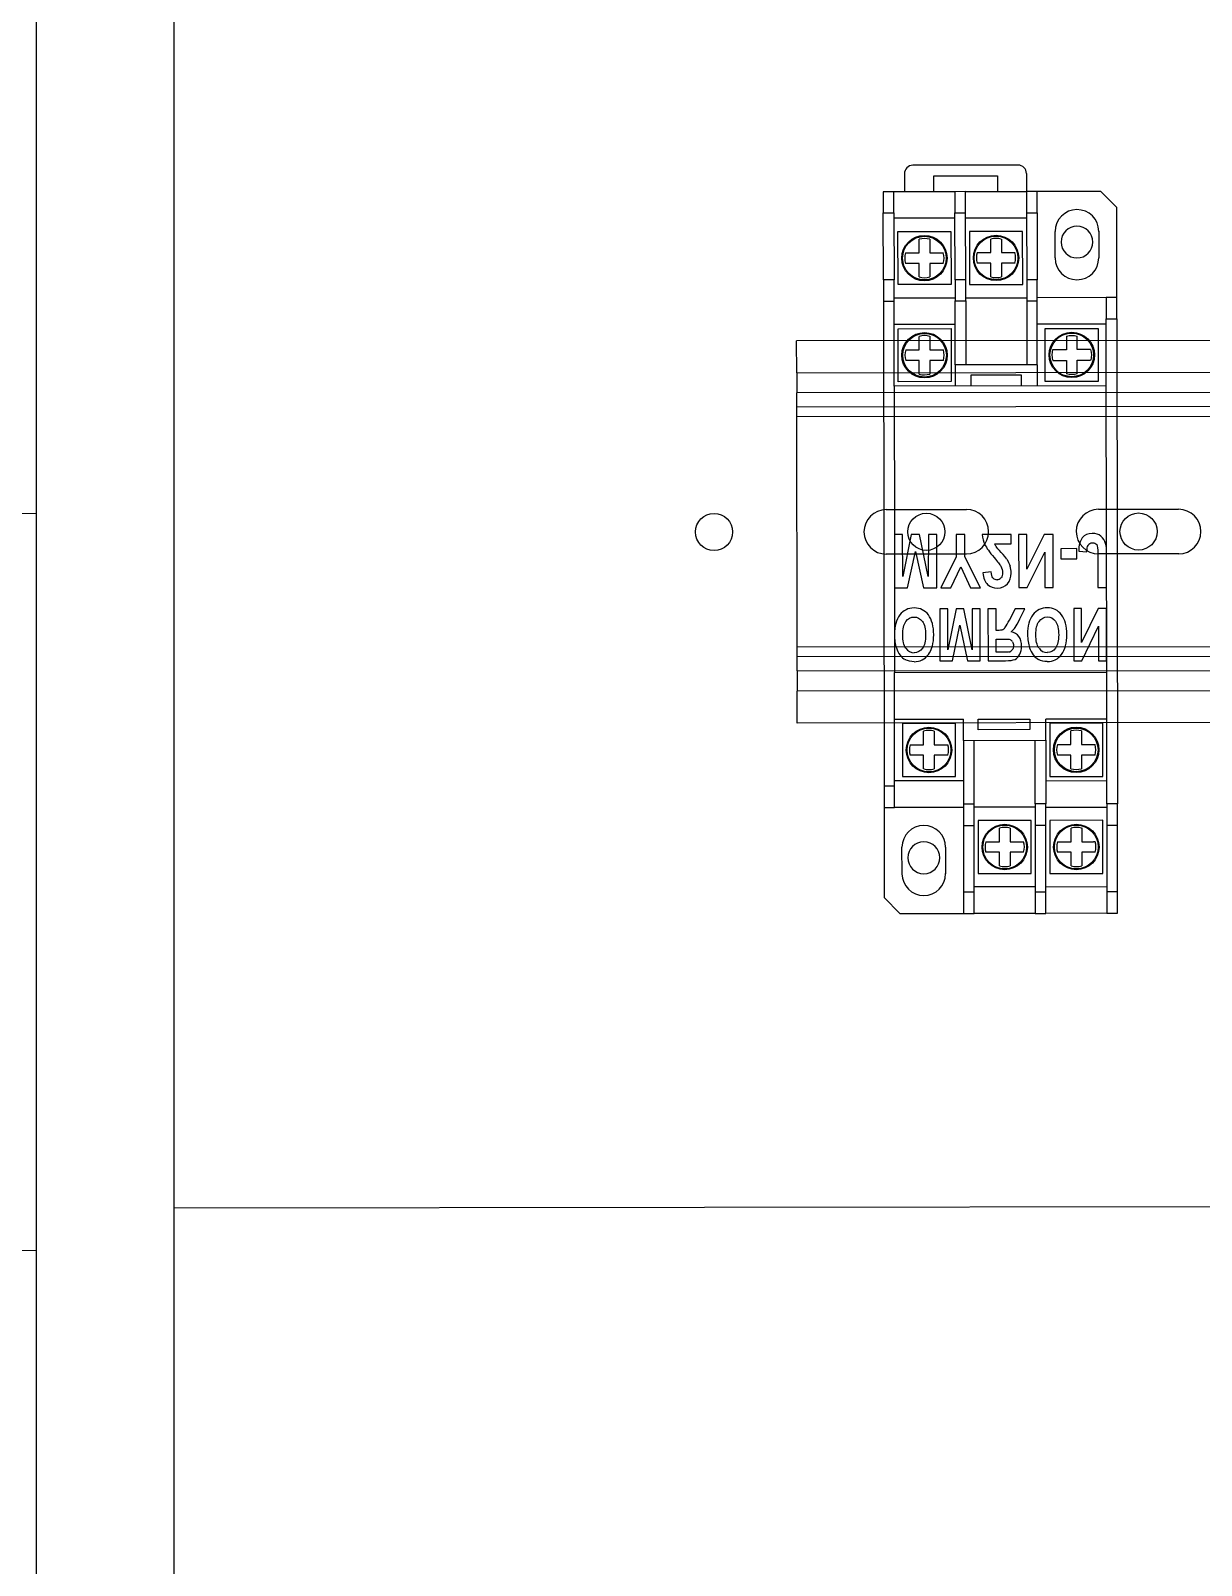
# Model space of a CAD drawing. Header units: millimetres. Extents: x -1494 to 5708, y 2764 to 5210.
# Drawn here: x 5124 to 5203.4, y 4766.6 to 4870.7 of the extents above; entities that cross this region are included whole.
import ezdxf

# ---------------------------------------------------------------- set-up
doc = ezdxf.new("R2010")
doc.units = ezdxf.units.MM
doc.layers.add('5', color=7, linetype='Continuous', true_color=0xffffff)
doc.layers.add('AE_BOR', color=1, linetype='Continuous')
doc.layers.add('XREF', color=7, linetype='Continuous')

# ---------------------------------------------------------------- blocks, each defined once
blk = doc.blocks.new('Border')
blk.add_line((10, 410), (10, 10))
at = {"layer": 'AE_BOR', "color": 1, "lineweight": 15}
for p, q in [((10, 310), (5, 310)), ((10, 260), (5, 260))]:
    blk.add_line(p, q, dxfattribs=at)

msp = doc.modelspace()

# ---------------------------------------------------------------- linework, layer by layer
msp.add_line((5133.74, 4645.75), (5133.74, 4922.19))
at = {"layer": '5', "color": 60}
for p, q in [((5183.3, 4860.97), (5183.3, 4859.75)), ((5191, 4861.56), (5183.87, 4861.55)), ((5185.28, 4860.83), (5189.6, 4860.84)), ((5185.28, 4859.75), (5185.28, 4860.83)), ((5189.6, 4860.84), (5189.6, 4859.76)), ((5191.58, 4860.98), (5191.58, 4859.76)), ((5181.86, 4859.75), (5181.86, 4858.31)), ((5182.58, 4859.75), (5181.86, 4859.75)), ((5186.72, 4859.75), (5182.58, 4859.75)), ((5182.58, 4858.31), (5182.58, 4859.75)), ((5187.44, 4859.76), (5186.72, 4859.75)), ((5186.72, 4859.75), (5186.72, 4858.31)), ((5187.44, 4859.76), (5191.58, 4859.76)), ((5187.44, 4858.32), (5187.44, 4859.76)), ((5191.58, 4859.76), (5191.58, 4858.32)), ((5192.3, 4859.76), (5191.58, 4859.76)), ((5196.62, 4859.77), (5192.3, 4859.76)), ((5192.3, 4858.32), (5192.3, 4859.76)), ((5196.62, 4859.77), (5197.7, 4858.69)), ((5197.71, 4852.57), (5197.7, 4858.69)), ((5181.87, 4853.77), (5181.86, 4858.31)), ((5181.86, 4858.31), (5182.58, 4858.31)), ((5182.58, 4858.31), (5182.59, 4853.77)), ((5186.72, 4857.95), (5182.58, 4857.95)), ((5186.72, 4858.31), (5187.44, 4858.32)), ((5186.73, 4853.78), (5186.72, 4858.31)), ((5187.45, 4853.78), (5187.44, 4858.32)), ((5191.58, 4857.96), (5187.44, 4857.96)), ((5191.58, 4858.32), (5191.59, 4853.78)), ((5191.58, 4858.32), (5192.3, 4858.32)), ((5192.3, 4858.32), (5192.31, 4853.78)), ((5182.86, 4853.45), (5182.85, 4857.05)), ((5182.85, 4857.05), (5186.45, 4857.05)), ((5186.45, 4857.05), (5186.46, 4853.45)), ((5187.71, 4857.06), (5187.72, 4853.46)), ((5191.31, 4857.06), (5187.71, 4857.06)), ((5191.32, 4853.46), (5191.31, 4857.06)), ((5193.53, 4855.26), (5193.53, 4857.06)), ((5196.48, 4857.07), (5196.48, 4855.27)), ((5181.87, 4853.77), (5181.87, 4852.33)), ((5182.59, 4853.77), (5181.87, 4853.77)), ((5182.59, 4852.33), (5182.59, 4853.77)), ((5186.46, 4853.45), (5182.86, 4853.45)), ((5186.73, 4853.78), (5186.73, 4852.34)), ((5187.45, 4853.78), (5186.73, 4853.78)), ((5187.45, 4852.34), (5187.45, 4853.78)), ((5187.72, 4853.46), (5191.32, 4853.46)), ((5191.59, 4853.78), (5191.59, 4852.34)), ((5192.31, 4853.78), (5191.59, 4853.78)), ((5192.31, 4852.34), (5192.31, 4853.78)), ((5181.87, 4852.33), (5182.59, 4852.33)), ((5181.87, 4852.33), (5181.91, 4819.43)), ((5182.59, 4852.55), (5186.73, 4852.55)), ((5182.59, 4846.57), (5182.59, 4852.33)), ((5186.73, 4848.02), (5186.73, 4852.34)), ((5186.73, 4852.34), (5187.45, 4852.34)), ((5187.45, 4852.56), (5191.59, 4852.56)), ((5187.45, 4852.34), (5187.45, 4848.02)), ((5191.59, 4852.34), (5192.31, 4852.34)), ((5191.59, 4852.34), (5191.59, 4848.02)), ((5196.99, 4852.57), (5192.31, 4852.56)), ((5192.31, 4848.02), (5192.31, 4852.34)), ((5196.99, 4852.57), (5196.99, 4851.13)), ((5197.71, 4852.57), (5196.99, 4852.57)), ((5197.71, 4851.13), (5197.71, 4852.57)), ((5186.73, 4850.75), (5182.59, 4850.75)), ((5182.86, 4850.46), (5186.46, 4850.47)), ((5182.86, 4846.86), (5182.86, 4850.46)), ((5186.46, 4850.47), (5186.46, 4846.87)), ((5196.99, 4850.77), (5192.31, 4850.76)), ((5192.85, 4850.47), (5196.45, 4850.48)), ((5192.85, 4846.87), (5192.85, 4850.47)), ((5196.45, 4850.48), (5196.45, 4846.88)), ((5196.99, 4851.13), (5197.71, 4851.13)), ((5196.99, 4846.59), (5196.99, 4851.13)), ((5197.71, 4851.13), (5197.75, 4818.22)), ((5192.31, 4848.02), (5186.73, 4848.02)), ((5186.73, 4848.02), (5186.73, 4846.58)), ((5191.23, 4847.3), (5187.81, 4847.3)), ((5187.81, 4847.3), (5187.81, 4846.58)), ((5191.23, 4846.58), (5191.23, 4847.3)), ((5192.31, 4848.02), (5192.31, 4846.58)), ((5196.99, 4846.59), (5182.59, 4846.57)), ((5182.59, 4846.57), (5182.61, 4836.49)), ((5186.46, 4846.87), (5182.86, 4846.86)), ((5196.45, 4846.88), (5192.85, 4846.87)), ((5197.02, 4827.15), (5196.99, 4846.59)), ((5183.17, 4836.49), (5182.61, 4836.49)), ((5182.61, 4836.49), (5182.61, 4832.89)), ((5183.18, 4833.66), (5183.17, 4836.49)), ((5183.76, 4836.49), (5183.18, 4833.66)), ((5184.32, 4836.5), (5183.76, 4836.49)), ((5184.91, 4833.66), (5184.32, 4836.5)), ((5184.92, 4836.5), (5184.91, 4833.66)), ((5185.49, 4836.5), (5184.92, 4836.5)), ((5185.49, 4832.89), (5185.49, 4836.5)), ((5187.4, 4836.5), (5186.81, 4836.5)), ((5186.81, 4836.5), (5186.81, 4834.98)), ((5187.4, 4834.99), (5187.4, 4836.5)), ((5190.53, 4836.5), (5188.57, 4836.5)), ((5189.41, 4835.87), (5190.53, 4835.87)), ((5190.53, 4835.87), (5190.53, 4836.5)), ((5191.04, 4836.5), (5191.05, 4832.9)), ((5191.6, 4836.5), (5191.04, 4836.5)), ((5192.78, 4836.51), (5191.6, 4834.15)), ((5191.6, 4834.15), (5191.6, 4836.5)), ((5193.39, 4836.51), (5192.78, 4836.51)), ((5193.39, 4832.9), (5193.39, 4836.51)), ((5183.5, 4832.89), (5184.05, 4835.35)), ((5184.05, 4835.35), (5184.58, 4832.89)), ((5186.81, 4834.98), (5185.76, 4832.89)), ((5188.46, 4832.89), (5187.4, 4834.99)), ((5191.63, 4832.9), (5192.83, 4835.29)), ((5192.83, 4835.29), (5192.83, 4832.9)), ((5194.99, 4835.54), (5193.9, 4835.53)), ((5193.9, 4835.53), (5193.9, 4834.84)), ((5193.9, 4834.84), (5194.99, 4834.85)), ((5194.99, 4834.85), (5194.99, 4835.54)), ((5195.12, 4835.38), (5195.68, 4835.32)), ((5196.42, 4835.23), (5196.42, 4832.9)), ((5186.44, 4832.89), (5187.12, 4834.31)), ((5187.12, 4834.31), (5187.77, 4832.89)), ((5189.18, 4833.96), (5188.62, 4833.9)), ((5182.61, 4832.89), (5183.5, 4832.89)), ((5182.61, 4832.89), (5182.62, 4827.13)), ((5184.58, 4832.89), (5185.49, 4832.89)), ((5185.76, 4832.89), (5186.44, 4832.89)), ((5187.77, 4832.89), (5188.46, 4832.89)), ((5191.05, 4832.9), (5191.63, 4832.9)), ((5192.83, 4832.9), (5193.39, 4832.9)), ((5196.42, 4832.9), (5197.01, 4832.9)), ((5185.69, 4831.46), (5185.7, 4827.93)), ((5186.23, 4831.46), (5185.69, 4831.46)), ((5186.24, 4828.68), (5186.23, 4831.46)), ((5186.8, 4831.46), (5186.24, 4828.68)), ((5187.32, 4831.46), (5186.8, 4831.46)), ((5187.89, 4828.68), (5187.32, 4831.46)), ((5187.9, 4831.46), (5187.89, 4828.68)), ((5188.43, 4831.46), (5187.9, 4831.46)), ((5188.43, 4827.93), (5188.43, 4831.46)), ((5188.96, 4831.46), (5188.97, 4827.93)), ((5189.52, 4831.46), (5188.96, 4831.46)), ((5189.52, 4829.99), (5189.52, 4831.46)), ((5190.8, 4831.46), (5190.41, 4830.67)), ((5191.46, 4831.46), (5190.8, 4831.46)), ((5191.12, 4830.77), (5191.46, 4831.46)), ((5195.31, 4831.47), (5194.78, 4831.47)), ((5194.78, 4831.47), (5194.78, 4827.94)), ((5196.43, 4831.47), (5195.31, 4829.17)), ((5195.31, 4829.17), (5195.31, 4831.47)), ((5197, 4831.47), (5196.43, 4831.47)), ((5197.01, 4827.94), (5197, 4831.47)), ((5186.55, 4827.93), (5187.06, 4830.34)), ((5187.06, 4830.34), (5187.57, 4827.93)), ((5189.64, 4829.99), (5189.52, 4829.99)), ((5195.34, 4827.94), (5196.47, 4830.28)), ((5196.47, 4830.28), (5196.47, 4827.94)), ((5189.52, 4828.52), (5189.52, 4829.41)), ((5185.7, 4827.93), (5186.55, 4827.93)), ((5187.57, 4827.93), (5188.43, 4827.93)), ((5188.97, 4827.93), (5190.15, 4827.94)), ((5194.78, 4827.94), (5195.34, 4827.94)), ((5196.47, 4827.94), (5197.01, 4827.94)), ((5182.62, 4827.13), (5197.02, 4827.15)), ((5182.62, 4823.97), (5182.62, 4827.13)), ((5197.02, 4823.98), (5197.02, 4827.15)), ((5182.63, 4819.43), (5182.62, 4823.97)), ((5182.62, 4823.97), (5187.3, 4823.97)), ((5183.16, 4823.68), (5183.16, 4820.08)), ((5186.76, 4823.68), (5183.16, 4823.68)), ((5186.76, 4820.08), (5186.76, 4823.68)), ((5187.3, 4822.53), (5187.3, 4823.97)), ((5188.29, 4823.97), (5191.8, 4823.98)), ((5188.29, 4823.25), (5188.29, 4823.97)), ((5191.8, 4823.26), (5188.29, 4823.25)), ((5191.8, 4823.98), (5191.8, 4823.26)), ((5197.02, 4823.98), (5192.88, 4823.98)), ((5192.88, 4822.54), (5192.88, 4823.98)), ((5196.75, 4823.69), (5193.15, 4823.69)), ((5193.15, 4823.69), (5193.15, 4820.09)), ((5196.75, 4820.09), (5196.75, 4823.69)), ((5197.03, 4818.22), (5197.02, 4823.98)), ((5187.3, 4822.53), (5192.88, 4822.54)), ((5187.3, 4822.53), (5187.31, 4818.21)), ((5188.03, 4818.21), (5188.02, 4822.53)), ((5192.17, 4818.22), (5192.16, 4822.54)), ((5192.88, 4822.54), (5192.89, 4818.22)), ((5183.16, 4820.08), (5186.76, 4820.08)), ((5193.15, 4820.09), (5196.75, 4820.09)), ((5182.63, 4819.43), (5181.91, 4819.43)), ((5181.91, 4819.43), (5181.91, 4817.99)), ((5187.3, 4819.79), (5182.62, 4819.79)), ((5182.63, 4817.99), (5182.63, 4819.43)), ((5192.88, 4819.8), (5197.02, 4819.81)), ((5181.91, 4817.99), (5181.91, 4811.87)), ((5181.91, 4817.99), (5182.63, 4817.99)), ((5187.31, 4817.99), (5182.63, 4817.99)), ((5188.03, 4818.21), (5187.31, 4818.21)), ((5187.31, 4818.21), (5187.31, 4816.77)), ((5188.03, 4816.77), (5188.03, 4818.21)), ((5192.17, 4818), (5188.03, 4818)), ((5192.89, 4818.22), (5192.17, 4818.22)), ((5192.17, 4818.22), (5192.17, 4816.78)), ((5192.89, 4816.78), (5192.89, 4818.22)), ((5192.89, 4818), (5197.03, 4818.01)), ((5197.03, 4818.22), (5197.03, 4816.78)), ((5197.75, 4818.22), (5197.03, 4818.22)), ((5197.75, 4816.78), (5197.75, 4818.22)), ((5191.9, 4817.1), (5188.3, 4817.1)), ((5188.3, 4817.1), (5188.3, 4813.5)), ((5191.9, 4813.5), (5191.9, 4817.1)), ((5196.76, 4817.11), (5193.16, 4817.1)), ((5193.16, 4817.1), (5193.16, 4813.5)), ((5196.76, 4813.51), (5196.76, 4817.11)), ((5187.31, 4816.77), (5187.31, 4812.23)), ((5187.31, 4816.77), (5188.03, 4816.77)), ((5188.03, 4812.24), (5188.03, 4816.77)), ((5192.17, 4816.78), (5192.89, 4816.78)), ((5192.17, 4816.78), (5192.17, 4812.24)), ((5192.89, 4812.24), (5192.89, 4816.78)), ((5197.03, 4816.78), (5197.75, 4816.78)), ((5197.03, 4816.78), (5197.03, 4812.25)), ((5197.75, 4812.25), (5197.75, 4816.78)), ((5183.14, 4813.49), (5183.13, 4815.29)), ((5186.09, 4815.29), (5186.09, 4813.49)), ((5188.3, 4813.5), (5191.9, 4813.5)), ((5193.16, 4813.5), (5196.76, 4813.51)), ((5182.99, 4810.79), (5181.91, 4811.87)), ((5188.03, 4812.24), (5187.31, 4812.23)), ((5187.31, 4812.23), (5187.31, 4810.79)), ((5192.17, 4812.6), (5188.03, 4812.6)), ((5188.03, 4810.8), (5188.03, 4812.24)), ((5192.89, 4812.24), (5192.17, 4812.24)), ((5192.17, 4812.24), (5192.17, 4810.8)), ((5192.89, 4812.6), (5197.03, 4812.61)), ((5192.89, 4810.8), (5192.89, 4812.24)), ((5197.03, 4812.25), (5197.03, 4810.81)), ((5197.75, 4812.25), (5197.03, 4812.25)), ((5197.75, 4810.81), (5197.75, 4812.25)), ((5182.99, 4810.79), (5187.31, 4810.79)), ((5187.31, 4810.79), (5188.03, 4810.8)), ((5192.17, 4810.8), (5188.03, 4810.8)), ((5192.17, 4810.8), (5192.89, 4810.8)), ((5197.03, 4810.81), (5192.89, 4810.8)), ((5197.03, 4810.81), (5197.75, 4810.81))]:
    msp.add_line(p, q, dxfattribs=at)
at = {"layer": '5', "color": 252}
for p, q in [((5400.78, 4849.89), (5175.98, 4849.63)), ((5175.99, 4847.47), (5175.98, 4849.63)), ((5175.99, 4847.47), (5400.78, 4847.73)), ((5175.99, 4847.47), (5175.99, 4846.11)), ((5400.78, 4846.36), (5175.99, 4846.11)), ((5175.99, 4845.16), (5175.99, 4846.11)), ((5175.99, 4845.16), (5400.78, 4845.42)), ((5175.99, 4844.48), (5175.99, 4845.16)), ((5400.78, 4844.73), (5175.99, 4844.48)), ((5176.01, 4828.87), (5175.99, 4844.48)), ((5182.06, 4838.19), (5187.5, 4838.2)), ((5196.46, 4838.21), (5201.9, 4838.21)), ((5187.51, 4835.17), (5182.06, 4835.17)), ((5201.91, 4835.19), (5196.46, 4835.18)), ((5176.01, 4828.87), (5400.78, 4829.13)), ((5176.01, 4828.19), (5176.01, 4828.87)), ((5400.78, 4828.44), (5176.01, 4828.19)), ((5176.01, 4827.24), (5176.01, 4828.19)), ((5176.01, 4827.24), (5400.78, 4827.5)), ((5176.01, 4827.24), (5176.01, 4825.87)), ((5400.78, 4826.13), (5176.01, 4825.87)), ((5176.01, 4823.71), (5176.01, 4825.87)), ((5400.78, 4823.97), (5176.01, 4823.71)), ((5133.74, 4790.83), (5428.77, 4791.17))]:
    msp.add_line(p, q, dxfattribs=at)
at = {"layer": '5', "color": 60}
for centre, radius in [((5184.65, 4855.25), 1.54), ((5184.65, 4855.25), 1.48), ((5189.51, 4855.26), 1.54), ((5189.51, 4855.26), 1.48), ((5184.66, 4848.66), 1.54), ((5184.66, 4848.66), 1.48), ((5194.65, 4848.68), 1.54), ((5194.65, 4848.68), 1.48), ((5184.96, 4821.88), 1.54), ((5184.96, 4821.88), 1.48), ((5194.95, 4821.89), 1.54), ((5194.95, 4821.89), 1.48), ((5190.1, 4815.3), 1.54), ((5190.1, 4815.3), 1.48), ((5194.96, 4815.3), 1.54), ((5194.96, 4815.3), 1.48)]:
    msp.add_circle(centre, radius, dxfattribs=at)
at = {"layer": '5', "color": 11, "extrusion": (0, 0, -1)}
for centre in [(-5195, 4856.34), (-5184.61, 4814.57)]:
    msp.add_circle(centre, 1.08, dxfattribs=at)
at = {"layer": '5', "color": 11}
for centre in [(5170.38, 4836.67), (5184.78, 4836.68), (5199.18, 4836.7)]:
    msp.add_circle(centre, 1.26, dxfattribs=at)
at = {"layer": '5', "color": 60}
for centre, radius, start, end in [((5183.87, 4860.97), 0.576, 90.0657, 180.0657), ((5191, 4860.98), 0.576, 0.0657, 90.0657), ((5195, 4857.06), 1.48, 0.0657, 180.0657), ((5184.65, 4855.25), 1.33, 74.374, 105.7574), ((5189.51, 4855.26), 1.33, 74.374, 105.7574), ((5184.65, 4855.25), 1.33, 164.374, 195.7574), ((5184.65, 4855.25), 1.33, 344.374, 15.7574), ((5189.51, 4855.26), 1.33, 164.374, 195.7574), ((5189.51, 4855.26), 1.33, 344.374, 15.7574), ((5195, 4855.26), 1.48, 180.0657, 0.0657), ((5184.65, 4855.25), 1.33, 254.374, 285.7574), ((5189.51, 4855.26), 1.33, 254.374, 285.7574), ((5184.66, 4848.66), 1.33, 74.374, 105.7574), ((5184.66, 4848.66), 1.33, 164.374, 195.7574), ((5184.66, 4848.66), 1.33, 344.374, 15.7574), ((5184.66, 4848.66), 1.33, 254.374, 285.7574), ((5190.8, 4836.6), 1.57, 207.4177, 215.6102), ((5189.57, 4833.79), 0.357, 220.9377, 271.1806), ((5189.59, 4833.76), 0.324, 266.7968, 322.0576), ((5182.87, 4834.87), 8.63, 327.0483, 330.9495), ((5189.71, 4830.48), 0.504, 296.7078, 322.655), ((5183.95, 4829.13), 0.65, 212.1096, 270.9893), ((5190.33, 4828.87), 0.343, 280.1208, 323.9985), ((5190.37, 4829.1), 0.284, 24.4296, 69.639), ((5192.98, 4829.14), 0.648, 212.0174, 270.9353), ((5184.96, 4821.88), 1.33, 74.374, 105.7574), ((5194.95, 4821.89), 1.33, 74.374, 105.7574), ((5184.96, 4821.88), 1.33, 164.374, 195.7574), ((5184.96, 4821.88), 1.33, 344.374, 15.7574), ((5194.95, 4821.89), 1.33, 164.374, 195.7574), ((5194.95, 4821.89), 1.33, 344.374, 15.7574), ((5184.96, 4821.88), 1.33, 254.374, 285.7574), ((5194.95, 4821.89), 1.33, 254.374, 285.7574), ((5184.61, 4815.29), 1.48, 0.0657, 180.0657), ((5190.1, 4815.3), 1.33, 74.374, 105.7574), ((5194.96, 4815.3), 1.33, 74.374, 105.7574), ((5190.1, 4815.3), 1.33, 164.374, 195.7574), ((5190.1, 4815.3), 1.33, 344.374, 15.7574), ((5194.96, 4815.3), 1.33, 164.374, 195.7574), ((5194.96, 4815.3), 1.33, 344.374, 15.7574), ((5190.1, 4815.3), 1.33, 254.374, 285.7574), ((5194.96, 4815.3), 1.33, 254.374, 285.7574), ((5184.61, 4813.49), 1.48, 180.0657, 0.0657)]:
    msp.add_arc(centre, radius, start, end, dxfattribs=at)
at = {"layer": '5', "color": 60, "extrusion": (0, 0, -1)}
for centre, radius, start, end in [((-5194.65, 4848.68), 1.33, 74.2426, 105.626), ((-5194.65, 4848.68), 1.33, 344.2426, 15.626), ((-5194.65, 4848.68), 1.33, 164.2426, 195.626), ((-5194.65, 4848.68), 1.33, 254.2426, 285.626), ((-5188.77, 4833.8), 1.78, 145.3, 162.0143), ((-5183.9, 4829.05), 1.18, 267.7608, 297.5916), ((-5192.94, 4829.07), 1.19, 267.9607, 297.4846)]:
    msp.add_arc(centre, radius, start, end, dxfattribs=at)
at = {"layer": '5', "color": 252}
for centre, start, end in [((5182.06, 4836.68), 90.0657, 270.0657), ((5187.5, 4836.69), 270.0657, 90.0657), ((5196.46, 4836.7), 90.0657, 270.0657), ((5201.9, 4836.7), 270.0657, 90.0657)]:
    msp.add_arc(centre, 1.51, start, end, dxfattribs=at)
at = {"layer": '5', "color": 60}
for points, degree, knots in [([(5184.29, 4855.61), (5184.29, 4855.73), (5184.29, 4855.85), (5184.29, 4855.97), (5184.29, 4856.09), (5184.29, 4856.2), (5184.29, 4856.32), (5184.29, 4856.43), (5184.29, 4856.53)], 2, [0, 0, 0, 0.25, 0.25, 0.5, 0.5, 0.75, 0.75, 1, 1, 1]), ([(5185.01, 4856.53), (5185.01, 4856.43), (5185.01, 4856.32), (5185.01, 4856.2), (5185.01, 4856.09), (5185.01, 4855.97), (5185.01, 4855.85), (5185.01, 4855.73), (5185.01, 4855.61)], 2, [0, 0, 0, 0.25, 0.25, 0.5, 0.5, 0.75, 0.75, 1, 1, 1]), ([(5189.15, 4855.62), (5189.15, 4855.74), (5189.15, 4855.86), (5189.15, 4855.98), (5189.15, 4856.09), (5189.15, 4856.21), (5189.15, 4856.32), (5189.15, 4856.43), (5189.15, 4856.54)], 2, [0, 0, 0, 0.25, 0.25, 0.5, 0.5, 0.75, 0.75, 1, 1, 1]), ([(5189.87, 4856.54), (5189.87, 4856.43), (5189.87, 4856.32), (5189.87, 4856.21), (5189.87, 4856.09), (5189.87, 4855.98), (5189.87, 4855.86), (5189.87, 4855.74), (5189.87, 4855.62)], 2, [0, 0, 0, 0.25, 0.25, 0.5, 0.5, 0.75, 0.75, 1, 1, 1]), ([(5183.37, 4855.61), (5183.48, 4855.61), (5183.59, 4855.61), (5183.7, 4855.61), (5183.82, 4855.61), (5183.93, 4855.61), (5184.05, 4855.61), (5184.17, 4855.61), (5184.29, 4855.61)], 2, [0, 0, 0, 0.25, 0.25, 0.5, 0.5, 0.75, 0.75, 1, 1, 1]), ([(5185.01, 4855.61), (5185.13, 4855.61), (5185.25, 4855.61), (5185.37, 4855.61), (5185.49, 4855.61), (5185.61, 4855.61), (5185.72, 4855.61), (5185.83, 4855.61), (5185.94, 4855.61)], 2, [0, 0, 0, 0.25, 0.25, 0.5, 0.5, 0.75, 0.75, 1, 1, 1]), ([(5188.23, 4855.62), (5188.34, 4855.62), (5188.45, 4855.62), (5188.56, 4855.62), (5188.68, 4855.62), (5188.79, 4855.62), (5188.91, 4855.62), (5189.03, 4855.62), (5189.15, 4855.62)], 2, [0, 0, 0, 0.25, 0.25, 0.5, 0.5, 0.75, 0.75, 1, 1, 1]), ([(5189.87, 4855.62), (5189.99, 4855.62), (5190.11, 4855.62), (5190.23, 4855.62), (5190.35, 4855.62), (5190.47, 4855.62), (5190.58, 4855.62), (5190.69, 4855.62), (5190.8, 4855.62)], 2, [0, 0, 0, 0.25, 0.25, 0.5, 0.5, 0.75, 0.75, 1, 1, 1]), ([(5184.29, 4854.89), (5184.17, 4854.89), (5184.05, 4854.89), (5183.93, 4854.89), (5183.82, 4854.89), (5183.7, 4854.89), (5183.59, 4854.89), (5183.48, 4854.89), (5183.37, 4854.89)], 2, [0, 0, 0, 0.25, 0.25, 0.5, 0.5, 0.75, 0.75, 1, 1, 1]), ([(5184.3, 4853.97), (5184.3, 4854.08), (5184.3, 4854.19), (5184.3, 4854.3), (5184.29, 4854.42), (5184.29, 4854.53), (5184.29, 4854.65), (5184.29, 4854.77), (5184.29, 4854.89)], 2, [0, 0, 0, 0.25, 0.25, 0.5, 0.5, 0.75, 0.75, 1, 1, 1]), ([(5185.94, 4854.89), (5185.83, 4854.89), (5185.72, 4854.89), (5185.61, 4854.89), (5185.49, 4854.89), (5185.37, 4854.89), (5185.26, 4854.89), (5185.14, 4854.89), (5185.01, 4854.89)], 2, [0, 0, 0, 0.25, 0.25, 0.5, 0.5, 0.75, 0.75, 1, 1, 1]), ([(5185.01, 4854.89), (5185.01, 4854.77), (5185.01, 4854.65), (5185.01, 4854.53), (5185.01, 4854.42), (5185.02, 4854.3), (5185.02, 4854.19), (5185.02, 4854.08), (5185.02, 4853.97)], 2, [0, 0, 0, 0.25, 0.25, 0.5, 0.5, 0.75, 0.75, 1, 1, 1]), ([(5189.15, 4854.9), (5189.03, 4854.9), (5188.91, 4854.9), (5188.79, 4854.9), (5188.68, 4854.9), (5188.56, 4854.9), (5188.45, 4854.9), (5188.34, 4854.9), (5188.23, 4854.9)], 2, [0, 0, 0, 0.25, 0.25, 0.5, 0.5, 0.75, 0.75, 1, 1, 1]), ([(5189.16, 4853.98), (5189.16, 4854.08), (5189.16, 4854.19), (5189.16, 4854.31), (5189.15, 4854.42), (5189.15, 4854.54), (5189.15, 4854.66), (5189.15, 4854.78), (5189.15, 4854.9)], 2, [0, 0, 0, 0.25, 0.25, 0.5, 0.5, 0.75, 0.75, 1, 1, 1]), ([(5189.87, 4854.9), (5189.87, 4854.78), (5189.87, 4854.66), (5189.87, 4854.54), (5189.87, 4854.42), (5189.88, 4854.31), (5189.88, 4854.19), (5189.88, 4854.08), (5189.88, 4853.98)], 2, [0, 0, 0, 0.25, 0.25, 0.5, 0.5, 0.75, 0.75, 1, 1, 1]), ([(5190.8, 4854.9), (5190.69, 4854.9), (5190.58, 4854.9), (5190.47, 4854.9), (5190.35, 4854.9), (5190.23, 4854.9), (5190.12, 4854.9), (5190, 4854.9), (5189.87, 4854.9)], 2, [0, 0, 0, 0.25, 0.25, 0.5, 0.5, 0.75, 0.75, 1, 1, 1]), ([(5184.3, 4849.02), (5184.3, 4849.14), (5184.3, 4849.26), (5184.3, 4849.38), (5184.3, 4849.5), (5184.3, 4849.62), (5184.3, 4849.73), (5184.3, 4849.84), (5184.3, 4849.94)], 2, [0, 0, 0, 0.25, 0.25, 0.5, 0.5, 0.75, 0.75, 1, 1, 1]), ([(5185.02, 4849.95), (5185.02, 4849.84), (5185.02, 4849.73), (5185.02, 4849.62), (5185.02, 4849.5), (5185.02, 4849.38), (5185.02, 4849.26), (5185.02, 4849.15), (5185.02, 4849.02)], 2, [0, 0, 0, 0.25, 0.25, 0.5, 0.5, 0.75, 0.75, 1, 1, 1]), ([(5194.29, 4849.96), (5194.29, 4849.92), (5194.29, 4849.85), (5194.29, 4849.74), (5194.29, 4849.63), (5194.29, 4849.51), (5194.29, 4849.39), (5194.29, 4849.28), (5194.29, 4849.18), (5194.29, 4849.1), (5194.29, 4849.06), (5194.29, 4849.03)], 3, [0, 0, 0, 0, 0.125147, 0.25002, 0.374903, 0.500079, 0.625184, 0.750014, 0.874854, 0.937372, 1, 1, 1, 1]), ([(5195.01, 4849.04), (5195.01, 4849.06), (5195.01, 4849.1), (5195.01, 4849.18), (5195.01, 4849.28), (5195.01, 4849.4), (5195.01, 4849.51), (5195.01, 4849.63), (5195.01, 4849.74), (5195.01, 4849.85), (5195.01, 4849.92), (5195.01, 4849.96)], 3, [0, 0, 0, 0, 0.062631, 0.125156, 0.250028, 0.374911, 0.500087, 0.625191, 0.750022, 0.874863, 1, 1, 1, 1]), ([(5183.38, 4849.02), (5183.49, 4849.02), (5183.6, 4849.02), (5183.71, 4849.02), (5183.83, 4849.02), (5183.94, 4849.02), (5184.06, 4849.02), (5184.18, 4849.02), (5184.3, 4849.02)], 2, [0, 0, 0, 0.25, 0.25, 0.5, 0.5, 0.75, 0.75, 1, 1, 1]), ([(5184.3, 4848.3), (5184.18, 4848.3), (5184.06, 4848.3), (5183.94, 4848.3), (5183.83, 4848.3), (5183.71, 4848.3), (5183.6, 4848.3), (5183.49, 4848.3), (5183.38, 4848.3)], 2, [0, 0, 0, 0.25, 0.25, 0.5, 0.5, 0.75, 0.75, 1, 1, 1]), ([(5184.3, 4847.38), (5184.3, 4847.49), (5184.3, 4847.6), (5184.3, 4847.71), (5184.3, 4847.83), (5184.3, 4847.94), (5184.3, 4848.06), (5184.3, 4848.18), (5184.3, 4848.3)], 2, [0, 0, 0, 0.25, 0.25, 0.5, 0.5, 0.75, 0.75, 1, 1, 1]), ([(5185.02, 4849.02), (5185.14, 4849.02), (5185.26, 4849.02), (5185.38, 4849.02), (5185.5, 4849.02), (5185.61, 4849.02), (5185.72, 4849.03), (5185.84, 4849.03), (5185.94, 4849.03)], 2, [0, 0, 0, 0.25, 0.25, 0.5, 0.5, 0.75, 0.75, 1, 1, 1]), ([(5185.94, 4848.31), (5185.84, 4848.31), (5185.73, 4848.31), (5185.61, 4848.3), (5185.5, 4848.3), (5185.38, 4848.3), (5185.26, 4848.3), (5185.14, 4848.3), (5185.02, 4848.3)], 2, [0, 0, 0, 0.25, 0.25, 0.5, 0.5, 0.75, 0.75, 1, 1, 1]), ([(5185.02, 4848.3), (5185.02, 4848.18), (5185.02, 4848.06), (5185.02, 4847.94), (5185.02, 4847.83), (5185.02, 4847.71), (5185.02, 4847.6), (5185.02, 4847.49), (5185.02, 4847.38)], 2, [0, 0, 0, 0.25, 0.25, 0.5, 0.5, 0.75, 0.75, 1, 1, 1]), ([(5194.29, 4849.03), (5194.27, 4849.03), (5194.23, 4849.03), (5194.15, 4849.03), (5194.05, 4849.03), (5193.93, 4849.03), (5193.81, 4849.03), (5193.7, 4849.03), (5193.59, 4849.03), (5193.48, 4849.03), (5193.41, 4849.03), (5193.37, 4849.03)], 3, [0, 0, 0, 0, 0.062631, 0.125156, 0.250028, 0.374911, 0.500087, 0.625191, 0.750022, 0.874863, 1, 1, 1, 1]), ([(5193.37, 4848.31), (5193.41, 4848.31), (5193.48, 4848.31), (5193.59, 4848.31), (5193.7, 4848.31), (5193.82, 4848.31), (5193.93, 4848.31), (5194.05, 4848.31), (5194.15, 4848.31), (5194.23, 4848.31), (5194.27, 4848.31), (5194.29, 4848.31)], 3, [0, 0, 0, 0, 0.125147, 0.25002, 0.374903, 0.500079, 0.625184, 0.750014, 0.874854, 0.937372, 1, 1, 1, 1]), ([(5194.29, 4848.31), (5194.29, 4848.29), (5194.29, 4848.25), (5194.29, 4848.17), (5194.29, 4848.07), (5194.29, 4847.96), (5194.29, 4847.84), (5194.29, 4847.72), (5194.29, 4847.61), (5194.29, 4847.5), (5194.29, 4847.43), (5194.29, 4847.39)], 3, [0, 0, 0, 0, 0.062631, 0.125156, 0.250028, 0.374911, 0.500087, 0.625191, 0.750022, 0.874863, 1, 1, 1, 1]), ([(5195.93, 4849.04), (5195.9, 4849.04), (5195.83, 4849.04), (5195.72, 4849.04), (5195.6, 4849.04), (5195.49, 4849.04), (5195.37, 4849.04), (5195.25, 4849.04), (5195.15, 4849.04), (5195.07, 4849.04), (5195.03, 4849.04), (5195.01, 4849.04)], 3, [0, 0, 0, 0, 0.125147, 0.25002, 0.374903, 0.500079, 0.625184, 0.750014, 0.874854, 0.937372, 1, 1, 1, 1]), ([(5195.01, 4848.32), (5195.03, 4848.32), (5195.07, 4848.32), (5195.15, 4848.32), (5195.25, 4848.32), (5195.37, 4848.32), (5195.49, 4848.32), (5195.6, 4848.32), (5195.72, 4848.32), (5195.83, 4848.32), (5195.9, 4848.32), (5195.93, 4848.32)], 3, [0, 0, 0, 0, 0.062631, 0.125156, 0.250028, 0.374911, 0.500087, 0.625191, 0.750022, 0.874863, 1, 1, 1, 1]), ([(5195.01, 4847.39), (5195.01, 4847.43), (5195.01, 4847.5), (5195.01, 4847.61), (5195.01, 4847.72), (5195.01, 4847.84), (5195.01, 4847.96), (5195.01, 4848.07), (5195.01, 4848.17), (5195.01, 4848.25), (5195.01, 4848.3), (5195.01, 4848.32)], 3, [0, 0, 0, 0, 0.125147, 0.25002, 0.374903, 0.500079, 0.625184, 0.750014, 0.874854, 0.937372, 1, 1, 1, 1]), ([(5188.57, 4836.5), (5188.59, 4836.26), (5188.65, 4836.03), (5188.86, 4835.59), (5189.07, 4835.3), (5189.38, 4834.94)], 3, [0, 0, 0, 0, 0.502616, 0.502616, 1, 1, 1, 1]), ([(5190.24, 4834.82), (5190.17, 4834.93), (5190.05, 4835.08), (5189.68, 4835.48), (5189.57, 4835.62), (5189.52, 4835.68)], 3, [0, 0, 0, 0, 0.49974, 0.49974, 1, 1, 1, 1]), ([(5196.94, 4835.88), (5196.88, 4836.09), (5196.78, 4836.26), (5196.48, 4836.51), (5196.28, 4836.57), (5195.74, 4836.57), (5195.51, 4836.47), (5195.36, 4836.27)], 3, [0, 0, 0, 0, 0.315866, 0.315866, 0.631732, 0.631732, 1, 1, 1, 1]), ([(5195.68, 4835.32), (5195.69, 4835.53), (5195.71, 4835.67), (5195.82, 4835.88), (5195.92, 4835.95), (5196.05, 4835.94)], 3, [0, 0, 0, 0, 0.393392, 0.393392, 1, 1, 1, 1]), ([(5197.01, 4832.9), (5197.01, 4833.67), (5197.01, 4834.43), (5197.01, 4835.49), (5196.99, 4835.72), (5196.94, 4835.88)], 3, [0, 0, 0, 0, 0.718085, 0.718085, 1, 1, 1, 1]), ([(5188.62, 4833.9), (5188.66, 4833.53), (5188.76, 4833.27), (5189.12, 4832.95), (5189.34, 4832.87), (5189.6, 4832.87)], 3, [0, 0, 0, 0, 0.500887, 0.500887, 1, 1, 1, 1]), ([(5189.83, 4834.34), (5189.91, 4834.2), (5189.95, 4834.06), (5189.95, 4833.76), (5189.92, 4833.64), (5189.85, 4833.56)], 3, [0, 0, 0, 0, 0.485714, 0.485714, 1, 1, 1, 1]), ([(5190.29, 4833.16), (5190.45, 4833.35), (5190.53, 4833.6), (5190.53, 4834.05), (5190.51, 4834.2), (5190.46, 4834.35)], 3, [0, 0, 0, 0, 0.636364, 0.636364, 1, 1, 1, 1]), ([(5183.95, 4827.87), (5184.36, 4827.87), (5184.68, 4828.03), (5185.16, 4828.68), (5185.28, 4829.13), (5185.28, 4830.27), (5185.16, 4830.72), (5184.68, 4831.36), (5184.36, 4831.52), (5183.55, 4831.52), (5183.22, 4831.36), (5182.98, 4831.04)], 3, [0, 0, 0, 0, 0.198274, 0.198274, 0.398281, 0.398281, 0.597806, 0.597806, 0.797553, 0.797553, 1, 1, 1, 1]), ([(5192.98, 4827.88), (5193.39, 4827.88), (5193.71, 4828.04), (5194.2, 4828.69), (5194.32, 4829.14), (5194.32, 4830.28), (5194.2, 4830.73), (5193.71, 4831.37), (5193.39, 4831.53), (5192.58, 4831.53), (5192.25, 4831.37), (5192.01, 4831.05)], 3, [0, 0, 0, 0, 0.198383, 0.198383, 0.398499, 0.398499, 0.598133, 0.598133, 0.797989, 0.797989, 1, 1, 1, 1]), ([(5182.98, 4831.04), (5182.74, 4830.72), (5182.62, 4830.28), (5182.62, 4829.35), (5182.66, 4829.05), (5182.75, 4828.81)], 3, [0, 0, 0, 0, 0.610778, 0.610778, 1, 1, 1, 1]), ([(5183.39, 4828.78), (5183.25, 4828.98), (5183.18, 4829.29), (5183.18, 4830.09), (5183.25, 4830.39), (5183.54, 4830.8), (5183.73, 4830.9), (5183.95, 4830.9)], 3, [0, 0, 0, 0, 0.333308, 0.333308, 0.664333, 0.664333, 1, 1, 1, 1]), ([(5184.51, 4830.6), (5184.66, 4830.4), (5184.73, 4830.09), (5184.73, 4829.28), (5184.66, 4828.98), (5184.38, 4828.58), (5184.19, 4828.48), (5183.96, 4828.48)], 3, [0, 0, 0, 0, 0.338402, 0.338402, 0.669967, 0.669967, 1, 1, 1, 1]), ([(5190.53, 4829.9), (5190.64, 4830), (5190.74, 4830.09), (5190.89, 4830.31), (5190.99, 4830.5), (5191.12, 4830.77)], 3, [0, 0, 0, 0, 0.497851, 0.497851, 1, 1, 1, 1]), ([(5192.01, 4831.05), (5191.77, 4830.73), (5191.65, 4830.29), (5191.65, 4829.37), (5191.7, 4829.06), (5191.78, 4828.82)], 3, [0, 0, 0, 0, 0.610778, 0.610778, 1, 1, 1, 1]), ([(5192.42, 4828.79), (5192.28, 4828.99), (5192.21, 4829.3), (5192.21, 4830.1), (5192.28, 4830.4), (5192.58, 4830.81), (5192.76, 4830.91), (5192.99, 4830.91)], 3, [0, 0, 0, 0, 0.333308, 0.333308, 0.664333, 0.664333, 1, 1, 1, 1]), ([(5192.99, 4830.91), (5193.21, 4830.92), (5193.4, 4830.81), (5193.69, 4830.41), (5193.76, 4830.1), (5193.76, 4829.29), (5193.69, 4828.99), (5193.41, 4828.59), (5193.22, 4828.49), (5192.99, 4828.49)], 3, [0, 0, 0, 0, 0.254542, 0.254542, 0.506806, 0.506806, 0.753974, 0.753974, 1, 1, 1, 1]), ([(5190.8, 4828.03), (5190.93, 4828.1), (5191.04, 4828.21), (5191.2, 4828.54), (5191.24, 4828.72), (5191.24, 4829.19), (5191.18, 4829.41), (5190.94, 4829.75), (5190.76, 4829.86), (5190.53, 4829.9)], 3, [0, 0, 0, 0, 0.217957, 0.217957, 0.437399, 0.437399, 0.718283, 0.718283, 1, 1, 1, 1]), ([(5182.75, 4828.81), (5182.81, 4828.63), (5182.89, 4828.47), (5183.11, 4828.18), (5183.23, 4828.08), (5183.36, 4828.01)], 3, [0, 0, 0, 0, 0.501526, 0.501526, 1, 1, 1, 1]), ([(5189.52, 4829.41), (5189.66, 4829.41), (5189.81, 4829.41), (5190.22, 4829.41), (5190.4, 4829.4), (5190.47, 4829.37)], 3, [0, 0, 0, 0, 0.339423, 0.339423, 1, 1, 1, 1]), ([(5190.39, 4828.53), (5190.35, 4828.52), (5190.2, 4828.52), (5189.82, 4828.52), (5189.67, 4828.52), (5189.52, 4828.52)], 3, [0, 0, 0, 0, 0.609691, 0.609691, 1, 1, 1, 1]), ([(5190.63, 4829.22), (5190.67, 4829.15), (5190.69, 4829.06), (5190.69, 4828.84), (5190.66, 4828.74), (5190.61, 4828.67)], 3, [0, 0, 0, 0, 0.481481, 0.481481, 1, 1, 1, 1]), ([(5191.78, 4828.82), (5191.84, 4828.64), (5191.93, 4828.48), (5192.14, 4828.19), (5192.26, 4828.09), (5192.39, 4828.02)], 3, [0, 0, 0, 0, 0.501526, 0.501526, 1, 1, 1, 1]), ([(5183.68, 4822.24), (5183.79, 4822.24), (5183.9, 4822.24), (5184.01, 4822.24), (5184.13, 4822.24), (5184.24, 4822.24), (5184.36, 4822.24), (5184.48, 4822.24), (5184.6, 4822.24)], 2, [0, 0, 0, 0.25, 0.25, 0.5, 0.5, 0.75, 0.75, 1, 1, 1]), ([(5184.6, 4822.24), (5184.6, 4822.36), (5184.6, 4822.48), (5184.6, 4822.6), (5184.6, 4822.72), (5184.6, 4822.83), (5184.6, 4822.94), (5184.6, 4823.05), (5184.6, 4823.16)], 2, [0, 0, 0, 0.25, 0.25, 0.5, 0.5, 0.75, 0.75, 1, 1, 1]), ([(5185.32, 4823.16), (5185.32, 4823.06), (5185.32, 4822.94), (5185.32, 4822.83), (5185.32, 4822.72), (5185.32, 4822.6), (5185.32, 4822.48), (5185.32, 4822.36), (5185.32, 4822.24)], 2, [0, 0, 0, 0.25, 0.25, 0.5, 0.5, 0.75, 0.75, 1, 1, 1]), ([(5185.32, 4822.24), (5185.44, 4822.24), (5185.56, 4822.24), (5185.68, 4822.24), (5185.8, 4822.24), (5185.91, 4822.24), (5186.03, 4822.24), (5186.14, 4822.24), (5186.24, 4822.24)], 2, [0, 0, 0, 0.25, 0.25, 0.5, 0.5, 0.75, 0.75, 1, 1, 1]), ([(5193.67, 4822.25), (5193.78, 4822.25), (5193.89, 4822.25), (5194, 4822.25), (5194.12, 4822.25), (5194.23, 4822.25), (5194.35, 4822.25), (5194.47, 4822.25), (5194.59, 4822.25)], 2, [0, 0, 0, 0.25, 0.25, 0.5, 0.5, 0.75, 0.75, 1, 1, 1]), ([(5194.59, 4822.25), (5194.59, 4822.37), (5194.59, 4822.49), (5194.59, 4822.61), (5194.59, 4822.73), (5194.59, 4822.84), (5194.59, 4822.95), (5194.59, 4823.07), (5194.59, 4823.17)], 2, [0, 0, 0, 0.25, 0.25, 0.5, 0.5, 0.75, 0.75, 1, 1, 1]), ([(5195.31, 4823.17), (5195.31, 4823.07), (5195.31, 4822.96), (5195.31, 4822.84), (5195.31, 4822.73), (5195.31, 4822.61), (5195.31, 4822.49), (5195.31, 4822.37), (5195.31, 4822.25)], 2, [0, 0, 0, 0.25, 0.25, 0.5, 0.5, 0.75, 0.75, 1, 1, 1]), ([(5195.31, 4822.25), (5195.43, 4822.25), (5195.55, 4822.25), (5195.67, 4822.25), (5195.79, 4822.25), (5195.9, 4822.25), (5196.02, 4822.25), (5196.13, 4822.25), (5196.23, 4822.25)], 2, [0, 0, 0, 0.25, 0.25, 0.5, 0.5, 0.75, 0.75, 1, 1, 1]), ([(5184.6, 4821.52), (5184.48, 4821.52), (5184.36, 4821.52), (5184.24, 4821.52), (5184.13, 4821.52), (5184.01, 4821.52), (5183.9, 4821.52), (5183.79, 4821.52), (5183.68, 4821.52)], 2, [0, 0, 0, 0.25, 0.25, 0.5, 0.5, 0.75, 0.75, 1, 1, 1]), ([(5184.6, 4820.6), (5184.6, 4820.7), (5184.6, 4820.82), (5184.6, 4820.93), (5184.6, 4821.04), (5184.6, 4821.16), (5184.6, 4821.28), (5184.6, 4821.4), (5184.6, 4821.52)], 2, [0, 0, 0, 0.25, 0.25, 0.5, 0.5, 0.75, 0.75, 1, 1, 1]), ([(5185.32, 4821.52), (5185.32, 4821.4), (5185.32, 4821.28), (5185.32, 4821.16), (5185.32, 4821.04), (5185.32, 4820.93), (5185.32, 4820.82), (5185.32, 4820.71), (5185.32, 4820.6)], 2, [0, 0, 0, 0.25, 0.25, 0.5, 0.5, 0.75, 0.75, 1, 1, 1]), ([(5186.24, 4821.52), (5186.14, 4821.52), (5186.03, 4821.52), (5185.91, 4821.52), (5185.8, 4821.52), (5185.68, 4821.52), (5185.56, 4821.52), (5185.44, 4821.52), (5185.32, 4821.52)], 2, [0, 0, 0, 0.25, 0.25, 0.5, 0.5, 0.75, 0.75, 1, 1, 1]), ([(5194.59, 4821.53), (5194.47, 4821.53), (5194.35, 4821.53), (5194.23, 4821.53), (5194.12, 4821.53), (5194, 4821.53), (5193.89, 4821.53), (5193.78, 4821.53), (5193.67, 4821.53)], 2, [0, 0, 0, 0.25, 0.25, 0.5, 0.5, 0.75, 0.75, 1, 1, 1]), ([(5194.59, 4820.61), (5194.59, 4820.72), (5194.59, 4820.83), (5194.59, 4820.94), (5194.59, 4821.06), (5194.59, 4821.17), (5194.59, 4821.29), (5194.59, 4821.41), (5194.59, 4821.53)], 2, [0, 0, 0, 0.25, 0.25, 0.5, 0.5, 0.75, 0.75, 1, 1, 1]), ([(5195.31, 4821.53), (5195.31, 4821.41), (5195.31, 4821.29), (5195.31, 4821.17), (5195.31, 4821.06), (5195.31, 4820.94), (5195.31, 4820.83), (5195.31, 4820.72), (5195.31, 4820.61)], 2, [0, 0, 0, 0.25, 0.25, 0.5, 0.5, 0.75, 0.75, 1, 1, 1]), ([(5196.23, 4821.53), (5196.13, 4821.53), (5196.02, 4821.53), (5195.9, 4821.53), (5195.79, 4821.53), (5195.67, 4821.53), (5195.55, 4821.53), (5195.43, 4821.53), (5195.31, 4821.53)], 2, [0, 0, 0, 0.25, 0.25, 0.5, 0.5, 0.75, 0.75, 1, 1, 1]), ([(5189.74, 4815.66), (5189.74, 4815.78), (5189.74, 4815.9), (5189.74, 4816.02), (5189.74, 4816.13), (5189.74, 4816.25), (5189.74, 4816.36), (5189.74, 4816.47), (5189.74, 4816.58)], 2, [0, 0, 0, 0.25, 0.25, 0.5, 0.5, 0.75, 0.75, 1, 1, 1]), ([(5190.46, 4816.58), (5190.46, 4816.47), (5190.46, 4816.36), (5190.46, 4816.25), (5190.46, 4816.13), (5190.46, 4816.02), (5190.46, 4815.9), (5190.46, 4815.78), (5190.46, 4815.66)], 2, [0, 0, 0, 0.25, 0.25, 0.5, 0.5, 0.75, 0.75, 1, 1, 1]), ([(5194.6, 4815.66), (5194.6, 4815.78), (5194.6, 4815.9), (5194.6, 4816.02), (5194.6, 4816.14), (5194.6, 4816.26), (5194.6, 4816.37), (5194.6, 4816.48), (5194.6, 4816.58)], 2, [0, 0, 0, 0.25, 0.25, 0.5, 0.5, 0.75, 0.75, 1, 1, 1]), ([(5195.32, 4816.59), (5195.32, 4816.48), (5195.32, 4816.37), (5195.32, 4816.26), (5195.32, 4816.14), (5195.32, 4816.02), (5195.32, 4815.9), (5195.32, 4815.79), (5195.32, 4815.66)], 2, [0, 0, 0, 0.25, 0.25, 0.5, 0.5, 0.75, 0.75, 1, 1, 1]), ([(5188.82, 4815.66), (5188.92, 4815.66), (5189.04, 4815.66), (5189.15, 4815.66), (5189.26, 4815.66), (5189.38, 4815.66), (5189.5, 4815.66), (5189.62, 4815.66), (5189.74, 4815.66)], 2, [0, 0, 0, 0.25, 0.25, 0.5, 0.5, 0.75, 0.75, 1, 1, 1]), ([(5189.74, 4814.94), (5189.62, 4814.94), (5189.5, 4814.94), (5189.38, 4814.94), (5189.26, 4814.94), (5189.15, 4814.94), (5189.04, 4814.94), (5188.92, 4814.94), (5188.82, 4814.94)], 2, [0, 0, 0, 0.25, 0.25, 0.5, 0.5, 0.75, 0.75, 1, 1, 1]), ([(5189.74, 4814.02), (5189.74, 4814.12), (5189.74, 4814.23), (5189.74, 4814.35), (5189.74, 4814.46), (5189.74, 4814.58), (5189.74, 4814.7), (5189.74, 4814.82), (5189.74, 4814.94)], 2, [0, 0, 0, 0.25, 0.25, 0.5, 0.5, 0.75, 0.75, 1, 1, 1]), ([(5190.46, 4815.66), (5190.58, 4815.66), (5190.7, 4815.66), (5190.82, 4815.66), (5190.94, 4815.66), (5191.05, 4815.66), (5191.16, 4815.66), (5191.27, 4815.66), (5191.38, 4815.66)], 2, [0, 0, 0, 0.25, 0.25, 0.5, 0.5, 0.75, 0.75, 1, 1, 1]), ([(5190.46, 4814.94), (5190.46, 4814.82), (5190.46, 4814.7), (5190.46, 4814.58), (5190.46, 4814.46), (5190.46, 4814.35), (5190.46, 4814.23), (5190.46, 4814.12), (5190.46, 4814.02)], 2, [0, 0, 0, 0.25, 0.25, 0.5, 0.5, 0.75, 0.75, 1, 1, 1]), ([(5191.38, 4814.94), (5191.28, 4814.94), (5191.16, 4814.94), (5191.05, 4814.94), (5190.94, 4814.94), (5190.82, 4814.94), (5190.7, 4814.94), (5190.58, 4814.94), (5190.46, 4814.94)], 2, [0, 0, 0, 0.25, 0.25, 0.5, 0.5, 0.75, 0.75, 1, 1, 1]), ([(5193.68, 4815.66), (5193.78, 4815.66), (5193.9, 4815.66), (5194.01, 4815.66), (5194.12, 4815.66), (5194.24, 4815.66), (5194.36, 4815.66), (5194.48, 4815.66), (5194.6, 4815.66)], 2, [0, 0, 0, 0.25, 0.25, 0.5, 0.5, 0.75, 0.75, 1, 1, 1]), ([(5194.6, 4814.94), (5194.48, 4814.94), (5194.36, 4814.94), (5194.24, 4814.94), (5194.12, 4814.94), (5194.01, 4814.94), (5193.9, 4814.94), (5193.78, 4814.94), (5193.68, 4814.94)], 2, [0, 0, 0, 0.25, 0.25, 0.5, 0.5, 0.75, 0.75, 1, 1, 1]), ([(5194.6, 4814.02), (5194.6, 4814.13), (5194.6, 4814.24), (5194.6, 4814.35), (5194.6, 4814.47), (5194.6, 4814.58), (5194.6, 4814.7), (5194.6, 4814.82), (5194.6, 4814.94)], 2, [0, 0, 0, 0.25, 0.25, 0.5, 0.5, 0.75, 0.75, 1, 1, 1]), ([(5195.32, 4815.66), (5195.44, 4815.66), (5195.56, 4815.66), (5195.68, 4815.66), (5195.8, 4815.66), (5195.91, 4815.66), (5196.02, 4815.66), (5196.13, 4815.66), (5196.24, 4815.67)], 2, [0, 0, 0, 0.25, 0.25, 0.5, 0.5, 0.75, 0.75, 1, 1, 1]), ([(5196.24, 4814.95), (5196.14, 4814.94), (5196.02, 4814.94), (5195.91, 4814.94), (5195.8, 4814.94), (5195.68, 4814.94), (5195.56, 4814.94), (5195.44, 4814.94), (5195.32, 4814.94)], 2, [0, 0, 0, 0.25, 0.25, 0.5, 0.5, 0.75, 0.75, 1, 1, 1]), ([(5195.32, 4814.94), (5195.32, 4814.82), (5195.32, 4814.7), (5195.32, 4814.58), (5195.32, 4814.47), (5195.32, 4814.35), (5195.32, 4814.24), (5195.32, 4814.13), (5195.32, 4814.02)], 2, [0, 0, 0, 0.25, 0.25, 0.5, 0.5, 0.75, 0.75, 1, 1, 1])]:
    msp.add_open_spline(points, degree=degree, knots=knots, dxfattribs=at)
for points in [[(5195.36, 4836.27), (5195.2, 4836.07), (5195.12, 4835.77), (5195.12, 4835.38)], [(5196.05, 4835.94), (5196.18, 4835.95), (5196.28, 4835.9), (5196.34, 4835.81)], [(5196.34, 4835.81), (5196.39, 4835.72), (5196.42, 4835.53), (5196.42, 4835.23)], [(5189.38, 4834.94), (5189.63, 4834.65), (5189.78, 4834.45), (5189.83, 4834.34)], [(5189.3, 4833.55), (5189.23, 4833.64), (5189.19, 4833.77), (5189.18, 4833.96)], [(5189.6, 4832.87), (5189.89, 4832.87), (5190.12, 4832.97), (5190.29, 4833.16)], [(5183.95, 4830.9), (5184.18, 4830.9), (5184.36, 4830.8), (5184.51, 4830.6)], [(5189.93, 4830.03), (5189.87, 4830), (5189.77, 4829.99), (5189.64, 4829.99)], [(5190.15, 4827.94), (5190.45, 4827.94), (5190.66, 4827.97), (5190.8, 4828.03)]]:
    msp.add_open_spline(points, degree=3, dxfattribs=at)

# ---------------------------------------------------------------- block references
at = {"layer": 'XREF'}
msp.add_blockref('Border', (5114.39, 4527.93), dxfattribs=at)

doc.saveas('drawing.dxf')
